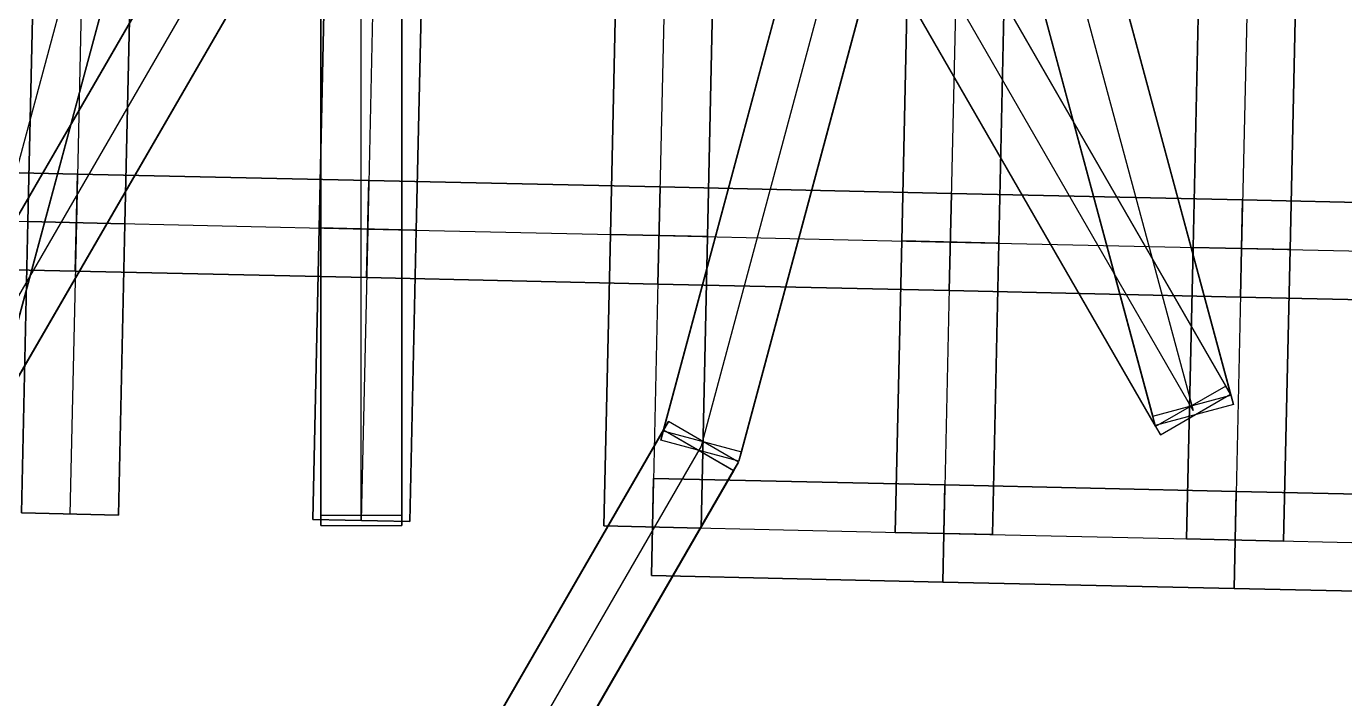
# Model space of a CAD drawing. Extents: x -300 to 609, y -118 to 2027.
# Drawn here: x 98.1 to 179.6, y 199.5 to 241 of the extents above; entities that cross this region are included whole.
import ezdxf

# ---------------------------------------------------------------- set-up
doc = ezdxf.new("R2010")
doc.units = 0

msp = doc.modelspace()

# ---------------------------------------------------------------- linework, layer by layer
at = {"layer": 'TUNNELS'}
for points in [[(91.1641, 218.24, -259.6181), (91.0079, 217.6603, -264.5819), (103.9079, 265.5603, -270.5819), (104.0641, 266.14, -265.6181)], [(95.9921, 216.9397, -259.6181), (91.1641, 218.24, -259.6181), (104.0641, 266.14, -265.6181), (108.8921, 264.8397, -265.6181)], [(159.6359, 266.14, -44.1819), (154.8079, 264.8397, -44.1819), (167.7079, 216.9397, -50.1819), (172.5359, 218.24, -50.1819)], [(159.7921, 265.5603, -39.2181), (159.6359, 266.14, -44.1819), (172.5359, 218.24, -50.1819), (172.6921, 217.6603, -45.2181)], [(91.0079, 217.6603, -264.5819), (95.8359, 216.36, -264.5819), (108.7359, 264.26, -270.5819), (103.9079, 265.5603, -270.5819)], [(95.8359, 216.36, -264.5819), (95.9921, 216.9397, -259.6181), (108.8921, 264.8397, -265.6181), (108.7359, 264.26, -270.5819)], [(154.8079, 264.8397, -44.1819), (154.9641, 264.26, -39.2181), (167.8641, 216.36, -45.2181), (167.7079, 216.9397, -50.1819)], [(154.9641, 264.26, -39.2181), (159.7921, 265.5603, -39.2181), (172.6921, 217.6603, -45.2181), (167.8641, 216.36, -45.2181)], [(150.3634, 264.0382, -79.882), (150.2079, 263.4595, -74.918), (137.3079, 215.4595, -80.918), (137.4634, 216.0382, -85.882)], [(150.3634, 264.0382, -222.882), (150.2079, 263.4595, -217.918), (137.3079, 215.4595, -223.918), (137.4634, 216.0382, -228.882)], [(155.1921, 262.7405, -79.882), (150.3634, 264.0382, -79.882), (137.4634, 216.0382, -85.882), (142.2921, 214.7405, -85.882)], [(155.1921, 262.7405, -222.882), (150.3634, 264.0382, -222.882), (137.4634, 216.0382, -228.882), (142.2921, 214.7405, -228.882)], [(150.2079, 263.4595, -74.918), (155.0366, 262.1618, -74.918), (142.1366, 214.1618, -80.918), (137.3079, 215.4595, -80.918)], [(150.2079, 263.4595, -217.918), (155.0366, 262.1618, -217.918), (142.1366, 214.1618, -223.918), (137.3079, 215.4595, -223.918)], [(155.0366, 262.1618, -74.918), (155.1921, 262.7405, -79.882), (142.2921, 214.7405, -85.882), (142.1366, 214.1618, -80.918)], [(155.0366, 262.1618, -217.918), (155.1921, 262.7405, -222.882), (142.2921, 214.7405, -228.882), (142.1366, 214.1618, -223.918)], [(116.3843, 261.8079, -258.6826), (116.0888, 261.2977, -253.7174), (91.1888, 218.2977, -259.6174), (91.4843, 218.8079, -264.5826)], [(120.7112, 259.3023, -258.6826), (116.3843, 261.8079, -258.6826), (91.4843, 218.8079, -264.5826), (95.8112, 216.3023, -264.5826)], [(172.2182, 218.8046, -45.2175), (167.887, 216.3066, -45.2175), (143.087, 259.3066, -51.1175), (147.4182, 261.8046, -51.1175)], [(172.513, 218.2934, -50.1825), (172.2182, 218.8046, -45.2175), (147.4182, 261.8046, -51.1175), (147.713, 261.2934, -56.0825)], [(116.0888, 261.2977, -253.7174), (120.4157, 258.7921, -253.7174), (95.5157, 215.7921, -259.6174), (91.1888, 218.2977, -259.6174)], [(168.1818, 215.7954, -50.1825), (172.513, 218.2934, -50.1825), (147.713, 261.2934, -56.0825), (143.3818, 258.7954, -56.0825)], [(121.3, 210.8002, 2.4819), (116.3, 210.8002, 2.4819), (116.3, 260.4002, -3.5181), (121.3, 260.4002, -3.5181)], [(116.3, 210.8002, 2.4819), (116.3, 210.1998, -2.4819), (116.3, 259.7998, -8.4819), (116.3, 260.4002, -3.5181)], [(121.3, 210.1998, -2.4819), (121.3, 210.8002, 2.4819), (121.3, 260.4002, -3.5181), (121.3, 259.7998, -8.4819)], [(120.4157, 258.7921, -253.7174), (120.7112, 259.3023, -258.6826), (95.8112, 216.3023, -264.5826), (95.5157, 215.7921, -259.6174)], [(116.3, 210.1998, -2.4819), (121.3, 210.1998, -2.4819), (121.3, 259.7998, -8.4819), (116.3, 259.7998, -8.4819)], [(167.887, 216.3066, -45.2175), (168.1818, 215.7954, -50.1825), (143.3818, 258.7954, -56.0825), (143.087, 259.3066, -51.1175)], [(104.5993, 246.8333, -1.5), (98.6007, 246.9667, -1.5), (98.2007, 228.9667, -1.5), (104.1993, 228.8333, -1.5)], [(98.6007, 246.9667, -1.5), (98.6007, 246.9667, 1.5), (98.2007, 228.9667, 1.5), (98.2007, 228.9667, -1.5)], [(98.6007, 246.9667, 1.5), (104.5993, 246.8333, 1.5), (104.1993, 228.8333, 1.5), (98.2007, 228.9667, 1.5)], [(104.5993, 246.8333, 1.5), (104.5993, 246.8333, -1.5), (104.1993, 228.8333, -1.5), (104.1993, 228.8333, 1.5)], [(122.5993, 246.4333, -1.5), (116.6007, 246.5667, -1.5), (116.2007, 228.5667, -1.5), (122.1993, 228.4333, -1.5)], [(116.6007, 246.5667, -1.5), (116.6007, 246.5667, 1.5), (116.2007, 228.5667, 1.5), (116.2007, 228.5667, -1.5)], [(116.6007, 246.5667, 1.5), (122.5993, 246.4333, 1.5), (122.1993, 228.4333, 1.5), (116.2007, 228.5667, 1.5)], [(122.5993, 246.4333, 1.5), (122.5993, 246.4333, -1.5), (122.1993, 228.4333, -1.5), (122.1993, 228.4333, 1.5)], [(140.5993, 246.0333, -1.5), (134.6007, 246.1667, -1.5), (134.2007, 228.1667, -1.5), (140.1993, 228.0333, -1.5)], [(134.6007, 246.1667, -1.5), (134.6007, 246.1667, 1.5), (134.2007, 228.1667, 1.5), (134.2007, 228.1667, -1.5)], [(134.6007, 246.1667, 1.5), (140.5993, 246.0333, 1.5), (140.1993, 228.0333, 1.5), (134.2007, 228.1667, 1.5)], [(140.5993, 246.0333, 1.5), (140.5993, 246.0333, -1.5), (140.1993, 228.0333, -1.5), (140.1993, 228.0333, 1.5)], [(158.5993, 245.6333, -1.5), (152.6007, 245.7667, -1.5), (152.2007, 227.7667, -1.5), (158.1993, 227.6333, -1.5)], [(152.6007, 245.7667, -1.5), (152.6007, 245.7667, 1.5), (152.2007, 227.7667, 1.5), (152.2007, 227.7667, -1.5)], [(152.6007, 245.7667, 1.5), (158.5993, 245.6333, 1.5), (158.1993, 227.6333, 1.5), (152.2007, 227.7667, 1.5)], [(158.5993, 245.6333, 1.5), (158.5993, 245.6333, -1.5), (158.1993, 227.6333, -1.5), (158.1993, 227.6333, 1.5)], [(176.5993, 245.2333, -1.5), (170.6007, 245.3667, -1.5), (170.2007, 227.3667, -1.5), (176.1993, 227.2333, -1.5)], [(170.6007, 245.3667, -1.5), (170.6007, 245.3667, 1.5), (170.2007, 227.3667, 1.5), (170.2007, 227.3667, -1.5)], [(170.6007, 245.3667, 1.5), (176.5993, 245.2333, 1.5), (176.1993, 227.2333, 1.5), (170.2007, 227.3667, 1.5)], [(176.5993, 245.2333, 1.5), (176.5993, 245.2333, -1.5), (176.1993, 227.2333, -1.5), (176.1993, 227.2333, 1.5)], [(83.2667, 232.2993, -1.5), (83.1333, 226.3007, -1.5), (101.1333, 225.9007, -1.5), (101.2667, 231.8993, -1.5)], [(83.1333, 226.3007, 1.5), (83.2667, 232.2993, 1.5), (101.2667, 231.8993, 1.5), (101.1333, 225.9007, 1.5)], [(83.2667, 232.2993, 1.5), (83.2667, 232.2993, -1.5), (101.2667, 231.8993, -1.5), (101.2667, 231.8993, 1.5)], [(101.2667, 231.8993, -1.5), (101.2667, 231.8993, 1.5), (101.1333, 225.9007, 1.5), (101.1333, 225.9007, -1.5)], [(101.2667, 231.8993, -1.5), (101.1333, 225.9007, -1.5), (119.1333, 225.5007, -1.5), (119.2667, 231.4993, -1.5)], [(101.1333, 225.9007, 1.5), (101.2667, 231.8993, 1.5), (119.2667, 231.4993, 1.5), (119.1333, 225.5007, 1.5)], [(101.2667, 231.8993, -1.5), (101.1333, 225.9007, -1.5), (101.1333, 225.9007, 1.5), (101.2667, 231.8993, 1.5)], [(101.2667, 231.8993, 1.5), (101.2667, 231.8993, -1.5), (119.2667, 231.4993, -1.5), (119.2667, 231.4993, 1.5)], [(119.2667, 231.4993, -1.5), (119.2667, 231.4993, 1.5), (119.1333, 225.5007, 1.5), (119.1333, 225.5007, -1.5)], [(119.2667, 231.4993, -1.5), (119.1333, 225.5007, -1.5), (137.1333, 225.1007, -1.5), (137.2667, 231.0993, -1.5)], [(119.1333, 225.5007, 1.5), (119.2667, 231.4993, 1.5), (137.2667, 231.0993, 1.5), (137.1333, 225.1007, 1.5)], [(119.2667, 231.4993, -1.5), (119.1333, 225.5007, -1.5), (119.1333, 225.5007, 1.5), (119.2667, 231.4993, 1.5)], [(119.2667, 231.4993, 1.5), (119.2667, 231.4993, -1.5), (137.2667, 231.0993, -1.5), (137.2667, 231.0993, 1.5)], [(137.2667, 231.0993, -1.5), (137.2667, 231.0993, 1.5), (137.1333, 225.1007, 1.5), (137.1333, 225.1007, -1.5)], [(137.2667, 231.0993, -1.5), (137.1333, 225.1007, -1.5), (155.1333, 224.7007, -1.5), (155.2667, 230.6993, -1.5)], [(137.1333, 225.1007, 1.5), (137.2667, 231.0993, 1.5), (155.2667, 230.6993, 1.5), (155.1333, 224.7007, 1.5)], [(137.2667, 231.0993, -1.5), (137.1333, 225.1007, -1.5), (137.1333, 225.1007, 1.5), (137.2667, 231.0993, 1.5)], [(137.2667, 231.0993, 1.5), (137.2667, 231.0993, -1.5), (155.2667, 230.6993, -1.5), (155.2667, 230.6993, 1.5)], [(155.2667, 230.6993, -1.5), (155.2667, 230.6993, 1.5), (155.1333, 224.7007, 1.5), (155.1333, 224.7007, -1.5)], [(155.2667, 230.6993, -1.5), (155.1333, 224.7007, -1.5), (173.1333, 224.3007, -1.5), (173.2667, 230.2993, -1.5)], [(155.1333, 224.7007, 1.5), (155.2667, 230.6993, 1.5), (173.2667, 230.2993, 1.5), (173.1333, 224.3007, 1.5)], [(155.2667, 230.6993, -1.5), (155.1333, 224.7007, -1.5), (155.1333, 224.7007, 1.5), (155.2667, 230.6993, 1.5)], [(155.2667, 230.6993, 1.5), (155.2667, 230.6993, -1.5), (173.2667, 230.2993, -1.5), (173.2667, 230.2993, 1.5)], [(173.2667, 230.2993, -1.5), (173.2667, 230.2993, 1.5), (173.1333, 224.3007, 1.5), (173.1333, 224.3007, -1.5)], [(173.2667, 230.2993, -1.5), (173.1333, 224.3007, -1.5), (191.1333, 223.9007, -1.5), (191.2667, 229.8993, -1.5)], [(173.1333, 224.3007, 1.5), (173.2667, 230.2993, 1.5), (191.2667, 229.8993, 1.5), (191.1333, 223.9007, 1.5)], [(173.2667, 230.2993, -1.5), (173.1333, 224.3007, -1.5), (173.1333, 224.3007, 1.5), (173.2667, 230.2993, 1.5)], [(173.2667, 230.2993, 1.5), (173.2667, 230.2993, -1.5), (191.2667, 229.8993, -1.5), (191.2667, 229.8993, 1.5)], [(104.1993, 228.8333, -1.5), (98.2007, 228.9667, -1.5), (97.8007, 210.9667, -1.5), (103.7993, 210.8333, -1.5)], [(98.2007, 228.9667, -1.5), (98.2007, 228.9667, 1.5), (97.8007, 210.9667, 1.5), (97.8007, 210.9667, -1.5)], [(98.2007, 228.9667, 1.5), (104.1993, 228.8333, 1.5), (103.7993, 210.8333, 1.5), (97.8007, 210.9667, 1.5)], [(104.1993, 228.8333, -1.5), (104.1993, 228.8333, 1.5), (98.2007, 228.9667, 1.5), (98.2007, 228.9667, -1.5)], [(104.1993, 228.8333, -1.5), (98.2007, 228.9667, -1.5), (98.2007, 228.9667, 1.5), (104.1993, 228.8333, 1.5)], [(104.1993, 228.8333, 1.5), (104.1993, 228.8333, -1.5), (103.7993, 210.8333, -1.5), (103.7993, 210.8333, 1.5)], [(122.1993, 228.4333, -1.5), (116.2007, 228.5667, -1.5), (115.8007, 210.5667, -1.5), (121.7993, 210.4333, -1.5)], [(116.2007, 228.5667, -1.5), (116.2007, 228.5667, 1.5), (115.8007, 210.5667, 1.5), (115.8007, 210.5667, -1.5)], [(116.2007, 228.5667, 1.5), (122.1993, 228.4333, 1.5), (121.7993, 210.4333, 1.5), (115.8007, 210.5667, 1.5)], [(122.1993, 228.4333, -1.5), (122.1993, 228.4333, 1.5), (116.2007, 228.5667, 1.5), (116.2007, 228.5667, -1.5)], [(122.1993, 228.4333, -1.5), (116.2007, 228.5667, -1.5), (116.2007, 228.5667, 1.5), (122.1993, 228.4333, 1.5)], [(122.1993, 228.4333, 1.5), (122.1993, 228.4333, -1.5), (121.7993, 210.4333, -1.5), (121.7993, 210.4333, 1.5)], [(140.1993, 228.0333, -1.5), (134.2007, 228.1667, -1.5), (133.8007, 210.1667, -1.5), (139.7993, 210.0333, -1.5)], [(134.2007, 228.1667, -1.5), (134.2007, 228.1667, 1.5), (133.8007, 210.1667, 1.5), (133.8007, 210.1667, -1.5)], [(134.2007, 228.1667, 1.5), (140.1993, 228.0333, 1.5), (139.7993, 210.0333, 1.5), (133.8007, 210.1667, 1.5)], [(140.1993, 228.0333, -1.5), (140.1993, 228.0333, 1.5), (134.2007, 228.1667, 1.5), (134.2007, 228.1667, -1.5)], [(140.1993, 228.0333, -1.5), (134.2007, 228.1667, -1.5), (134.2007, 228.1667, 1.5), (140.1993, 228.0333, 1.5)], [(140.1993, 228.0333, 1.5), (140.1993, 228.0333, -1.5), (139.7993, 210.0333, -1.5), (139.7993, 210.0333, 1.5)], [(158.1993, 227.6333, -1.5), (152.2007, 227.7667, -1.5), (151.8007, 209.7667, -1.5), (157.7993, 209.6333, -1.5)], [(152.2007, 227.7667, -1.5), (152.2007, 227.7667, 1.5), (151.8007, 209.7667, 1.5), (151.8007, 209.7667, -1.5)], [(152.2007, 227.7667, 1.5), (158.1993, 227.6333, 1.5), (157.7993, 209.6333, 1.5), (151.8007, 209.7667, 1.5)], [(158.1993, 227.6333, -1.5), (158.1993, 227.6333, 1.5), (152.2007, 227.7667, 1.5), (152.2007, 227.7667, -1.5)], [(158.1993, 227.6333, -1.5), (152.2007, 227.7667, -1.5), (152.2007, 227.7667, 1.5), (158.1993, 227.6333, 1.5)], [(158.1993, 227.6333, 1.5), (158.1993, 227.6333, -1.5), (157.7993, 209.6333, -1.5), (157.7993, 209.6333, 1.5)], [(176.1993, 227.2333, -1.5), (170.2007, 227.3667, -1.5), (169.8007, 209.3667, -1.5), (175.7993, 209.2333, -1.5)], [(170.2007, 227.3667, -1.5), (170.2007, 227.3667, 1.5), (169.8007, 209.3667, 1.5), (169.8007, 209.3667, -1.5)], [(170.2007, 227.3667, 1.5), (176.1993, 227.2333, 1.5), (175.7993, 209.2333, 1.5), (169.8007, 209.3667, 1.5)], [(176.1993, 227.2333, -1.5), (176.1993, 227.2333, 1.5), (170.2007, 227.3667, 1.5), (170.2007, 227.3667, -1.5)], [(176.1993, 227.2333, -1.5), (170.2007, 227.3667, -1.5), (170.2007, 227.3667, 1.5), (176.1993, 227.2333, 1.5)], [(176.1993, 227.2333, 1.5), (176.1993, 227.2333, -1.5), (175.7993, 209.2333, -1.5), (175.7993, 209.2333, 1.5)], [(83.1333, 226.3007, -1.5), (83.1333, 226.3007, 1.5), (101.1333, 225.9007, 1.5), (101.1333, 225.9007, -1.5)], [(101.1333, 225.9007, -1.5), (101.1333, 225.9007, 1.5), (119.1333, 225.5007, 1.5), (119.1333, 225.5007, -1.5)], [(119.1333, 225.5007, -1.5), (119.1333, 225.5007, 1.5), (137.1333, 225.1007, 1.5), (137.1333, 225.1007, -1.5)], [(137.1333, 225.1007, -1.5), (137.1333, 225.1007, 1.5), (155.1333, 224.7007, 1.5), (155.1333, 224.7007, -1.5)], [(155.1333, 224.7007, -1.5), (155.1333, 224.7007, 1.5), (173.1333, 224.3007, 1.5), (173.1333, 224.3007, -1.5)], [(173.1333, 224.3007, -1.5), (173.1333, 224.3007, 1.5), (191.1333, 223.9007, 1.5), (191.1333, 223.9007, -1.5)], [(168.1818, 215.7954, -50.1825), (172.513, 218.2934, -50.1825), (172.2182, 218.8046, -45.2175), (167.887, 216.3066, -45.2175)], [(172.5359, 218.24, -50.1819), (172.6921, 217.6603, -45.2181), (167.8641, 216.36, -45.2181), (167.7079, 216.9397, -50.1819)], [(137.786, 216.6114, -85.8819), (137.4852, 216.091, -80.9181), (112.6852, 173.191, -86.9181), (112.986, 173.7114, -91.8819)], [(137.4852, 216.091, -80.9181), (141.814, 213.5886, -80.9181), (117.014, 170.6886, -86.9181), (112.6852, 173.191, -86.9181)], [(137.7836, 216.6071, -228.8825), (137.4877, 216.0953, -223.9175), (112.6877, 173.1953, -229.8175), (112.9836, 173.7071, -234.7825)], [(137.4877, 216.0953, -223.9175), (141.8164, 213.5929, -223.9175), (117.0164, 170.6929, -229.8175), (112.6877, 173.1953, -229.8175)], [(142.1123, 214.1047, -228.8825), (137.7836, 216.6071, -228.8825), (112.9836, 173.7071, -234.7825), (117.3123, 171.2047, -234.7825)], [(142.1148, 214.109, -85.8819), (137.786, 216.6114, -85.8819), (112.986, 173.7114, -91.8819), (117.3148, 171.209, -91.8819)], [(142.2921, 214.7405, -85.882), (142.1366, 214.1618, -80.918), (137.3079, 215.4595, -80.918), (137.4634, 216.0382, -85.882)], [(142.2921, 214.7405, -228.882), (142.1366, 214.1618, -223.918), (137.3079, 215.4595, -223.918), (137.4634, 216.0382, -228.882)], [(142.1148, 214.109, -85.8819), (137.786, 216.6114, -85.8819), (137.4852, 216.091, -80.9181), (141.814, 213.5886, -80.9181)], [(142.1123, 214.1047, -228.8825), (137.7836, 216.6071, -228.8825), (137.4877, 216.0953, -223.9175), (141.8164, 213.5929, -223.9175)], [(141.814, 213.5886, -80.9181), (142.1148, 214.109, -85.8819), (117.3148, 171.209, -91.8819), (117.014, 170.6886, -86.9181)], [(141.8164, 213.5929, -223.9175), (142.1123, 214.1047, -228.8825), (117.3123, 171.2047, -234.7825), (117.0164, 170.6929, -229.8175)], [(136.8667, 213.0993, -1.5), (136.7333, 207.1007, -1.5), (154.7333, 206.7007, -1.5), (154.8667, 212.6993, -1.5)], [(136.7333, 207.1007, 1.5), (136.8667, 213.0993, 1.5), (154.8667, 212.6993, 1.5), (154.7333, 206.7007, 1.5)], [(136.8667, 213.0993, -1.5), (136.7333, 207.1007, -1.5), (136.7333, 207.1007, 1.5), (136.8667, 213.0993, 1.5)], [(136.8667, 213.0993, 1.5), (136.8667, 213.0993, -1.5), (154.8667, 212.6993, -1.5), (154.8667, 212.6993, 1.5)], [(154.8667, 212.6993, -1.5), (154.8667, 212.6993, 1.5), (154.7333, 206.7007, 1.5), (154.7333, 206.7007, -1.5)], [(154.8667, 212.6993, -1.5), (154.7333, 206.7007, -1.5), (172.7333, 206.3007, -1.5), (172.8667, 212.2993, -1.5)], [(154.7333, 206.7007, 1.5), (154.8667, 212.6993, 1.5), (172.8667, 212.2993, 1.5), (172.7333, 206.3007, 1.5)], [(154.8667, 212.6993, -1.5), (154.7333, 206.7007, -1.5), (154.7333, 206.7007, 1.5), (154.8667, 212.6993, 1.5)], [(154.8667, 212.6993, 1.5), (154.8667, 212.6993, -1.5), (172.8667, 212.2993, -1.5), (172.8667, 212.2993, 1.5)], [(172.8667, 212.2993, -1.5), (172.8667, 212.2993, 1.5), (172.7333, 206.3007, 1.5), (172.7333, 206.3007, -1.5)], [(172.8667, 212.2993, -1.5), (172.7333, 206.3007, -1.5), (190.7333, 205.9007, -1.5), (190.8667, 211.8993, -1.5)], [(172.7333, 206.3007, 1.5), (172.8667, 212.2993, 1.5), (190.8667, 211.8993, 1.5), (190.7333, 205.9007, 1.5)], [(172.8667, 212.2993, -1.5), (172.7333, 206.3007, -1.5), (172.7333, 206.3007, 1.5), (172.8667, 212.2993, 1.5)], [(172.8667, 212.2993, 1.5), (172.8667, 212.2993, -1.5), (190.8667, 211.8993, -1.5), (190.8667, 211.8993, 1.5)], [(103.7993, 210.8333, -1.5), (103.7993, 210.8333, 1.5), (97.8007, 210.9667, 1.5), (97.8007, 210.9667, -1.5)], [(121.7993, 210.4333, -1.5), (121.7993, 210.4333, 1.5), (115.8007, 210.5667, 1.5), (115.8007, 210.5667, -1.5)], [(116.3, 210.1998, -2.4819), (121.3, 210.1998, -2.4819), (121.3, 210.8002, 2.4819), (116.3, 210.8002, 2.4819)], [(139.7993, 210.0333, -1.5), (139.7993, 210.0333, 1.5), (133.8007, 210.1667, 1.5), (133.8007, 210.1667, -1.5)], [(157.7993, 209.6333, -1.5), (157.7993, 209.6333, 1.5), (151.8007, 209.7667, 1.5), (151.8007, 209.7667, -1.5)], [(175.7993, 209.2333, -1.5), (175.7993, 209.2333, 1.5), (169.8007, 209.3667, 1.5), (169.8007, 209.3667, -1.5)], [(136.7333, 207.1007, -1.5), (136.7333, 207.1007, 1.5), (154.7333, 206.7007, 1.5), (154.7333, 206.7007, -1.5)], [(154.7333, 206.7007, -1.5), (154.7333, 206.7007, 1.5), (172.7333, 206.3007, 1.5), (172.7333, 206.3007, -1.5)], [(172.7333, 206.3007, -1.5), (172.7333, 206.3007, 1.5), (190.7333, 205.9007, 1.5), (190.7333, 205.9007, -1.5)]]:
    msp.add_3dface(points, dxfattribs=at)
at = {"layer": 'TUNNELS_CL'}
for points in [[(93.5, 217.3, -262.1), (106.4, 265.2, -268.1)], [(157.3, 265.2, -41.7), (170.2, 217.3, -47.7)], [(152.7, 263.1, -77.4), (139.8, 215.1, -83.4)], [(152.7, 263.1, -220.4), (139.8, 215.1, -226.4)], [(118.4, 260.3, -256.2), (93.5, 217.3, -262.1)], [(118.8, 210.5, 0), (118.8, 260.1, -6)], [(170.2, 217.3, -47.7), (145.4, 260.3, -53.6)], [(101.6, 246.9, 0), (101.2, 228.9, 0)], [(119.6, 246.5, 0), (119.2, 228.5, 0)], [(137.6, 246.1, 0), (137.2, 228.1, 0)], [(155.6, 245.7, 0), (155.2, 227.7, 0)], [(173.6, 245.3, 0), (173.2, 227.3, 0)], [(83.2, 229.3, 0), (101.2, 228.9, 0)], [(101.2, 228.9, 0), (100.8, 210.9, 0)], [(101.2, 228.9, 0), (119.2, 228.5, 0)], [(119.2, 228.5, 0), (118.8, 210.5, 0)], [(119.2, 228.5, 0), (137.2, 228.1, 0)], [(137.2, 228.1, 0), (136.8, 210.1, 0)], [(137.2, 228.1, 0), (155.2, 227.7, 0)], [(155.2, 227.7, 0), (154.8, 209.7, 0)], [(155.2, 227.7, 0), (173.2, 227.3, 0)], [(173.2, 227.3, 0), (172.8, 209.3, 0)], [(173.2, 227.3, 0), (191.2, 226.9, 0)], [(139.8, 215.1, -83.4), (115, 172.2, -89.4)], [(139.8, 215.1, -226.4), (115, 172.2, -232.3)], [(136.8, 210.1, 0), (154.8, 209.7, 0)], [(154.8, 209.7, 0), (172.8, 209.3, 0)], [(172.8, 209.3, 0), (190.8, 208.9, 0)]]:
    msp.add_polyline3d(points, dxfattribs=at)

doc.saveas('drawing.dxf')
